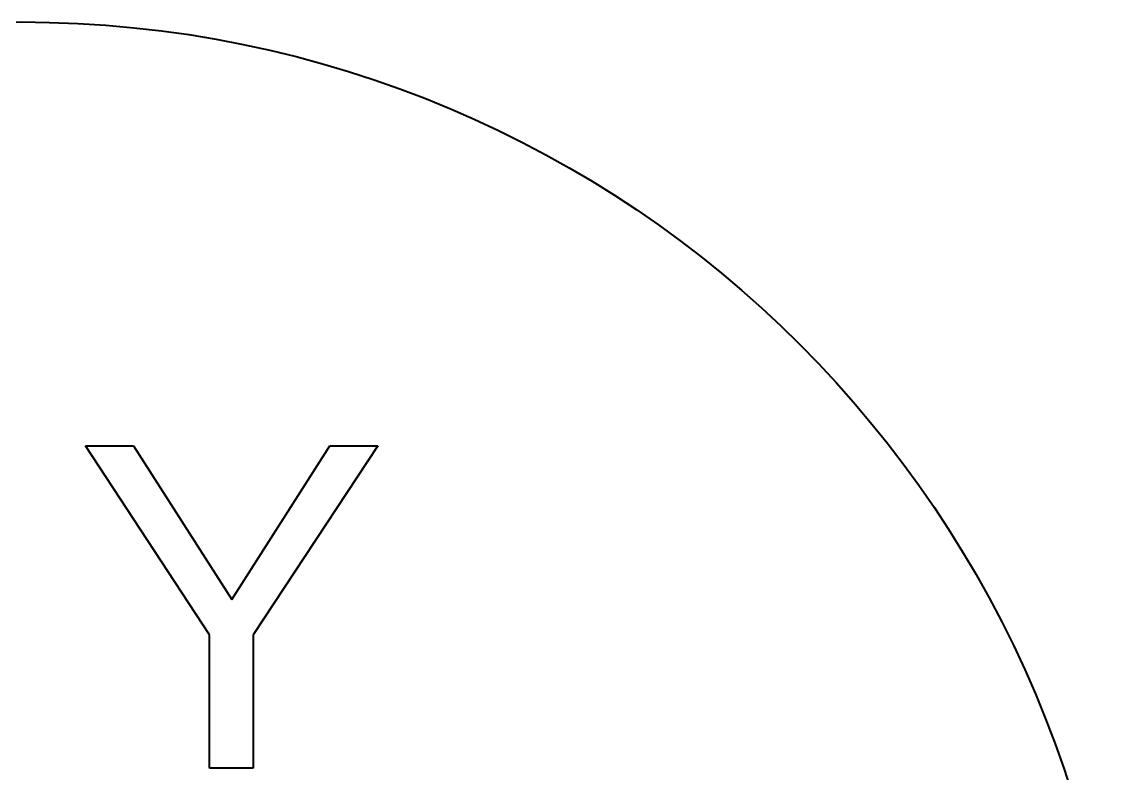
# Model space of a CAD drawing. Header units: millimetres. Extents: x -25 to 25, y -25 to 25.
# Drawn here: x 0.02 to 25, y 7.93 to 25 of the extents above; entities that cross this region are included whole.
import ezdxf

# ---------------------------------------------------------------- set-up
doc = ezdxf.new("R2010")
doc.units = ezdxf.units.MM
doc.layers.add('ModelSketch_Visible', color=7, linetype='Continuous', lineweight=40)

msp = doc.modelspace()

# ---------------------------------------------------------------- linework, layer by layer
at = {"layer": 'ModelSketch_Visible'}
for p, q in [((1.462, 15.369), (2.554, 15.369)), ((4.28, 11.078), (1.462, 15.369)), ((4.28, 11.078), (1.462, 15.369)), ((1.462, 15.369), (2.554, 15.369)), ((2.554, 15.369), (4.786, 11.879)), ((2.554, 15.369), (4.786, 11.879)), ((4.786, 11.879), (7.006, 15.369)), ((4.786, 11.879), (7.006, 15.369)), ((8.098, 15.369), (5.268, 11.078)), ((8.098, 15.369), (5.268, 11.078)), ((7.006, 15.369), (8.098, 15.369)), ((7.006, 15.369), (8.098, 15.369)), ((4.28, 8.041), (4.28, 11.078)), ((4.28, 8.041), (4.28, 11.078)), ((5.268, 11.078), (5.268, 8.041)), ((5.268, 11.078), (5.268, 8.041)), ((5.268, 8.041), (4.28, 8.041)), ((5.268, 8.041), (4.28, 8.041))]:
    msp.add_line(p, q, dxfattribs=at)
msp.add_circle((0, 0), 25, dxfattribs=at)
msp.add_circle((0, 0), 25, dxfattribs=at)

doc.saveas('drawing.dxf')
